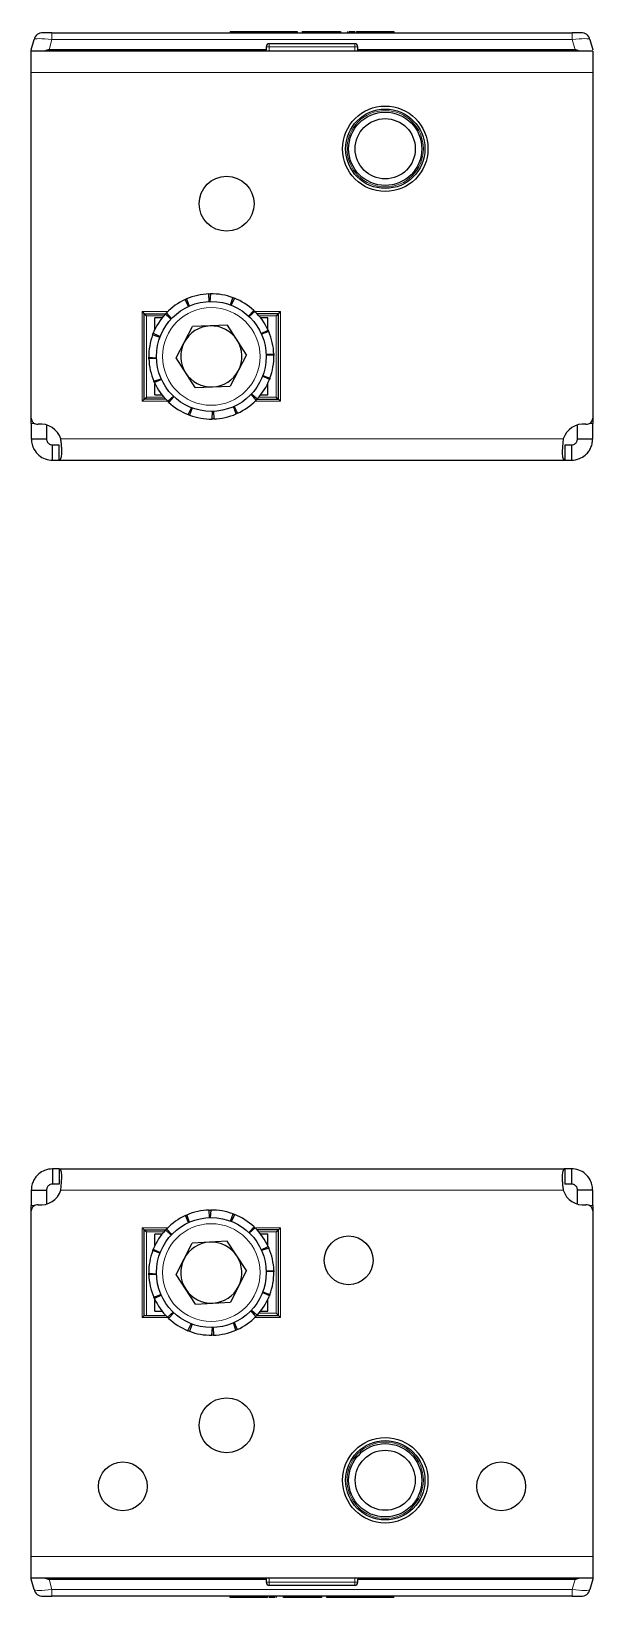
# Model space of a CAD drawing. Header units: millimetres. Extents: x -438 to 3468, y -370 to 660.
# Drawn here: x 704.6 to 796.6, y -369.5 to -113.1 of the extents above; entities that cross this region are included whole.
import ezdxf

# ---------------------------------------------------------------- set-up
doc = ezdxf.new("R2010")
doc.units = ezdxf.units.MM

msp = doc.modelspace()

# ---------------------------------------------------------------- linework, layer by layer
at = {"color": 7, "linetype": 'Continuous', "lineweight": 25}
for p, q in [((704.58, -116.1), (705.03, -114.41)), ((707.93, -113.3), (706.48, -113.3)), ((707.93, -113.3), (793.23, -113.3)), ((737.15, -113.1), (737.15, -113.3)), ((742.81, -113.1), (742.87, -113.1)), ((742.87, -113.1), (742.87, -113.3)), ((742.87, -113.1), (744, -113.1)), ((757.58, -115.1), (743.58, -115.1)), ((744, -113.1), (744, -113.3)), ((744, -113.1), (746.66, -113.1)), ((746.66, -113.1), (746.66, -113.3)), ((746.66, -113.1), (748.15, -113.1)), ((748.15, -113.1), (748.15, -113.3)), ((748.96, -113.07), (748.96, -113.3)), ((752.43, -113.1), (755.26, -113.1)), ((755.26, -113.1), (755.26, -113.3)), ((756.4, -113.1), (756.4, -113.3)), ((756.66, -113.1), (756.66, -113.3)), ((757.89, -113.1), (757.89, -113.3)), ((758.33, -113.1), (763.57, -113.1)), ((764.01, -113.1), (764.01, -113.3)), ((794.68, -113.3), (793.23, -113.3)), ((796.13, -114.41), (796.58, -116.1)), ((704.58, -116.3), (704.58, -116.1)), ((796.58, -116.3), (704.58, -116.3)), ((704.58, -119.8), (704.58, -116.3)), ((743.08, -116.1), (707.48, -116.1)), ((743.08, -115.6), (743.08, -116.1)), ((743.08, -116.3), (743.08, -116.1)), ((758.08, -116.1), (758.08, -115.6)), ((793.68, -116.1), (758.08, -116.1)), ((758.08, -116.3), (758.08, -116.1)), ((796.58, -116.3), (796.58, -119.8)), ((704.58, -176.4), (704.58, -119.8)), ((796.58, -119.8), (796.58, -176.4)), ((733.73, -157.3), (733.68, -156.05)), ((733.93, -156.05), (733.86, -157.3)), ((722.73, -158.95), (723.08, -159.3)), ((730.32, -158.12), (729.79, -156.99)), ((730.02, -156.88), (730.43, -158.07)), ((737.2, -157.86), (737.63, -156.68)), ((737.87, -156.77), (737.32, -157.9)), ((740.19, -159.69), (741.04, -158.77)), ((741.22, -158.95), (740.28, -159.78)), ((745.08, -159.3), (745.43, -158.95)), ((723.08, -173.3), (723.08, -159.3)), ((723.08, -159.3), (726.59, -159.3)), ((723.08, -159.3), (723.43, -159.65)), ((724.83, -161.88), (724.83, -160)), ((725.99, -160), (724.83, -160)), ((727.47, -160.18), (726.56, -159.33)), ((726.73, -159.15), (727.56, -160.09)), ((727.08, -159.55), (727.08, -159.82)), ((728.31, -166.54), (730.98, -161.42)), ((736.75, -161.18), (730.98, -161.42)), ((739.85, -166.05), (736.75, -161.18)), ((745.08, -159.3), (741.57, -159.3)), ((743.33, -160), (742.16, -160)), ((743.33, -161.88), (743.33, -160)), ((744.73, -159.65), (745.08, -159.3)), ((745.08, -173.3), (745.08, -159.3)), ((725.64, -163.18), (724.46, -162.74)), ((724.55, -162.51), (725.68, -163.06)), ((742.25, -162.53), (743.39, -162.01)), ((743.49, -162.24), (742.31, -162.65)), ((723.83, -166.44), (725.08, -166.52)), ((725.09, -166.64), (723.84, -166.69)), ((731.41, -171.41), (728.31, -166.54)), ((739.85, -166.05), (737.17, -171.17)), ((743.07, -165.95), (744.32, -165.9)), ((744.33, -166.15), (743.08, -166.08)), ((724.67, -170.35), (725.85, -169.94)), ((725.9, -170.06), (724.77, -170.58)), ((724.83, -172.6), (724.83, -170.71)), ((731.41, -171.41), (737.17, -171.17)), ((743.6, -170.08), (742.48, -169.54)), ((742.52, -169.42), (743.69, -169.85)), ((743.33, -172.6), (743.33, -170.71)), ((722.73, -173.65), (723.08, -173.3)), ((723.08, -173.3), (723.43, -172.95)), ((726.59, -173.3), (723.08, -173.3)), ((724.83, -172.6), (725.99, -172.6)), ((726.93, -173.65), (727.87, -172.82)), ((727.96, -172.9), (727.12, -173.82)), ((741.43, -173.44), (740.6, -172.5)), ((740.68, -172.41), (741.6, -173.26)), ((741.08, -173.05), (741.08, -172.78)), ((741.57, -173.3), (745.08, -173.3)), ((742.16, -172.6), (743.33, -172.6)), ((744.73, -172.95), (745.08, -173.3)), ((745.08, -173.3), (745.43, -173.65)), ((704.58, -177.29), (704.58, -176.4)), ((730.29, -175.82), (730.84, -174.69)), ((730.96, -174.74), (730.52, -175.91)), ((734.22, -176.55), (734.3, -175.29)), ((734.43, -175.29), (734.47, -176.54)), ((738.14, -175.71), (737.73, -174.52)), ((737.84, -174.47), (738.36, -175.61)), ((796.58, -176.4), (796.58, -177.29)), ((704.58, -177.29), (704.58, -179.8)), ((707.08, -177.51), (707.08, -179.8)), ((794.08, -179.8), (794.08, -177.51)), ((796.58, -179.8), (796.58, -177.29)), ((704.58, -179.8), (707.08, -179.8)), ((708.08, -183.3), (708.08, -180.8)), ((708.08, -180.8), (709.17, -180.8)), ((709.17, -183.3), (709.17, -180.8)), ((791.99, -180.8), (791.99, -183.3)), ((791.99, -180.8), (793.08, -180.8)), ((793.08, -180.8), (793.08, -183.3)), ((794.08, -179.8), (796.58, -179.8)), ((708.08, -183.3), (709.17, -183.3)), ((709.17, -183.3), (791.99, -183.3)), ((791.99, -183.3), (793.08, -183.3)), ((708.08, -299.3), (708.08, -301.8)), ((709.17, -299.3), (708.08, -299.3)), ((709.17, -299.3), (709.17, -301.8)), ((709.17, -299.3), (791.99, -299.3)), ((791.99, -299.3), (791.99, -301.8)), ((793.08, -299.3), (791.99, -299.3)), ((793.08, -299.3), (793.08, -301.8)), ((709.17, -301.8), (708.08, -301.8)), ((793.08, -301.8), (791.99, -301.8)), ((704.58, -302.8), (707.08, -302.8)), ((704.58, -302.8), (704.58, -305.3)), ((707.08, -302.8), (707.08, -305.08)), ((796.58, -302.8), (794.08, -302.8)), ((794.08, -305.08), (794.08, -302.8)), ((796.58, -305.3), (796.58, -302.8)), ((704.58, -306.2), (704.58, -305.3)), ((704.58, -362.8), (704.58, -306.2)), ((730.35, -308.1), (729.84, -306.97)), ((730.06, -306.87), (730.47, -308.05)), ((733.77, -307.3), (733.73, -306.05)), ((733.98, -306.05), (733.9, -307.3)), ((737.24, -307.87), (737.68, -306.7)), ((737.91, -306.79), (737.35, -307.91)), ((796.58, -305.3), (796.58, -306.2)), ((796.58, -306.2), (796.58, -362.8)), ((722.73, -308.95), (723.08, -309.3)), ((723.08, -309.3), (726.59, -309.3)), ((723.08, -323.3), (723.08, -309.3)), ((723.08, -309.3), (723.43, -309.65)), ((724.83, -311.88), (724.83, -310)), ((725.99, -310), (724.83, -310)), ((727.5, -310.15), (726.59, -309.3)), ((726.76, -309.12), (727.59, -310.06)), ((727.08, -309.55), (727.08, -309.76)), ((727.65, -310), (727.33, -310)), ((740.22, -309.72), (741.08, -308.81)), ((741.26, -308.98), (740.31, -309.81)), ((745.08, -309.3), (741.57, -309.3)), ((743.33, -310), (742.16, -310)), ((743.33, -311.88), (743.33, -310)), ((744.73, -309.65), (745.08, -309.3)), ((745.08, -309.3), (745.43, -308.95)), ((745.08, -323.3), (745.08, -309.3)), ((725.65, -313.14), (724.48, -312.7)), ((724.57, -312.47), (725.7, -313.02)), ((728.31, -316.61), (730.92, -311.46)), ((736.69, -311.15), (730.92, -311.46)), ((739.84, -315.98), (736.69, -311.15)), ((742.27, -312.57), (743.41, -312.05)), ((743.51, -312.28), (742.32, -312.69)), ((723.83, -316.4), (725.08, -316.48)), ((725.08, -316.6), (723.83, -316.65)), ((731.47, -321.45), (728.31, -316.61)), ((739.84, -315.98), (737.24, -321.13)), ((743.07, -315.99), (744.32, -315.95)), ((744.33, -316.2), (743.08, -316.12)), ((724.65, -320.31), (725.83, -319.91)), ((725.89, -320.02), (724.75, -320.54)), ((743.59, -320.13), (742.46, -319.57)), ((742.51, -319.46), (743.68, -319.89)), ((724.83, -322.6), (724.83, -320.71)), ((724.83, -322.6), (725.99, -322.6)), ((726.9, -323.61), (727.84, -322.79)), ((727.93, -322.87), (727.08, -323.79)), ((731.47, -321.45), (737.24, -321.13)), ((740.51, -322.6), (740.82, -322.6)), ((741.4, -323.47), (740.57, -322.53)), ((740.66, -322.44), (741.57, -323.29)), ((741.08, -323.05), (741.08, -322.84)), ((742.16, -322.6), (743.33, -322.6)), ((743.33, -322.6), (743.33, -320.71)), ((744.73, -322.95), (745.08, -323.3)), ((722.73, -323.65), (723.08, -323.3)), ((723.08, -323.3), (726.59, -323.3)), ((730.25, -325.8), (730.8, -324.68)), ((730.92, -324.72), (730.48, -325.89)), ((734.18, -326.55), (734.26, -325.29)), ((734.38, -325.29), (734.43, -326.54)), ((738.09, -325.73), (737.69, -324.54)), ((737.8, -324.49), (738.32, -325.63)), ((741.57, -323.3), (745.08, -323.3)), ((745.08, -323.3), (745.43, -323.65)), ((704.58, -366.3), (704.58, -362.8)), ((796.58, -362.8), (796.58, -366.3)), ((704.58, -366.5), (704.58, -366.3)), ((704.58, -366.3), (796.58, -366.3)), ((705.03, -368.18), (704.58, -366.5)), ((707.48, -366.5), (743.08, -366.5)), ((743.08, -366.3), (743.08, -366.5)), ((743.08, -366.5), (743.08, -367)), ((758.08, -366.3), (758.08, -366.5)), ((758.08, -367), (758.08, -366.5)), ((758.08, -366.5), (793.68, -366.5)), ((796.58, -366.5), (796.13, -368.18)), ((796.58, -366.3), (796.58, -366.5)), ((743.58, -367.5), (757.58, -367.5)), ((706.48, -369.3), (707.93, -369.3)), ((793.23, -369.3), (707.93, -369.3)), ((737.15, -369.5), (737.15, -369.3)), ((742.83, -369.5), (737.59, -369.5)), ((743.26, -369.5), (743.26, -369.3)), ((744.5, -369.5), (744.5, -369.3)), ((744.75, -369.5), (744.75, -369.3)), ((745.9, -369.5), (745.9, -369.3)), ((748.72, -369.5), (745.9, -369.5)), ((752.19, -369.52), (752.19, -369.3)), ((753, -369.5), (753, -369.3)), ((754.49, -369.5), (753, -369.5)), ((754.49, -369.5), (754.49, -369.3)), ((757.16, -369.5), (754.49, -369.5)), ((757.16, -369.5), (757.16, -369.3)), ((758.29, -369.5), (757.16, -369.5)), ((758.29, -369.5), (758.29, -369.3)), ((758.35, -369.5), (758.29, -369.5)), ((764.01, -369.5), (764.01, -369.3)), ((793.23, -369.3), (794.68, -369.3))]:
    msp.add_line(p, q, dxfattribs=at)
at = {"color": 8, "linetype": 'Continuous', "lineweight": 18}
for p, q in [((707.93, -114.41), (707.48, -116.1)), ((707.93, -113.3), (707.93, -114.41)), ((793.23, -114.41), (707.93, -114.41)), ((739.26, -113.1), (739.26, -113.3)), ((743.58, -115.6), (743.58, -115.1)), ((750.07, -113.1), (750.07, -113.3)), ((752.43, -113.1), (752.43, -113.3)), ((757.58, -115.6), (757.58, -115.1)), ((758.33, -113.1), (758.33, -113.3)), ((763.57, -113.1), (763.57, -113.3)), ((793.23, -114.41), (793.23, -113.3)), ((793.68, -116.1), (793.23, -114.41)), ((743.58, -115.6), (743.08, -115.6)), ((743.58, -115.6), (743.58, -116.3)), ((757.58, -115.6), (743.58, -115.6)), ((757.58, -115.6), (758.08, -115.6)), ((757.58, -116.3), (757.58, -115.6)), ((796.58, -119.8), (704.58, -119.8)), ((722.73, -173.65), (722.73, -158.95)), ((722.73, -158.95), (726.93, -158.95)), ((740.88, -158.95), (741.22, -158.95)), ((741.22, -158.95), (745.43, -158.95)), ((745.43, -158.95), (745.43, -173.65)), ((726.28, -159.65), (723.43, -159.65)), ((723.43, -159.65), (723.43, -172.95)), ((744.73, -159.65), (741.88, -159.65)), ((744.73, -172.95), (744.73, -159.65)), ((726.93, -173.65), (722.73, -173.65)), ((723.43, -172.95), (726.28, -172.95)), ((727.27, -173.65), (726.93, -173.65)), ((745.43, -173.65), (741.22, -173.65)), ((741.88, -172.95), (744.73, -172.95)), ((705.14, -177.29), (704.58, -177.29)), ((796.58, -177.29), (796.02, -177.29)), ((791.75, -179.8), (709.41, -179.8)), ((709.41, -302.8), (791.75, -302.8)), ((704.58, -305.3), (705.14, -305.3)), ((796.02, -305.3), (796.58, -305.3)), ((722.73, -308.95), (726.93, -308.95)), ((722.73, -323.65), (722.73, -308.95)), ((726.28, -309.65), (723.43, -309.65)), ((723.43, -309.65), (723.43, -323.3)), ((740.94, -308.95), (745.43, -308.95)), ((744.73, -309.65), (741.88, -309.65)), ((744.73, -322.95), (744.73, -309.65)), ((745.43, -308.95), (745.43, -323.65)), ((741.88, -322.95), (744.73, -322.95)), ((727.21, -323.65), (722.73, -323.65)), ((745.43, -323.65), (741.22, -323.65)), ((704.58, -362.8), (796.58, -362.8)), ((707.48, -366.5), (707.93, -368.18)), ((743.58, -366.3), (743.58, -367)), ((757.58, -367), (757.58, -366.3)), ((793.23, -368.18), (793.68, -366.5)), ((707.93, -368.18), (793.23, -368.18)), ((707.93, -368.18), (707.93, -369.3)), ((743.58, -367), (743.08, -367)), ((743.58, -367), (743.58, -367.5)), ((743.58, -367), (757.58, -367)), ((757.58, -367), (758.08, -367)), ((757.58, -367), (757.58, -367.5)), ((793.23, -369.3), (793.23, -368.18)), ((737.59, -369.5), (737.59, -369.3)), ((742.83, -369.5), (742.83, -369.3)), ((748.72, -369.5), (748.72, -369.3)), ((751.09, -369.5), (751.09, -369.3)), ((761.9, -369.5), (761.9, -369.3))]:
    msp.add_line(p, q, dxfattribs=at)
at = {"color": 7, "linetype": 'Continuous', "lineweight": 25}
for centre, radius in [((762.58, -132.3), 7), ((762.58, -132.3), 6.5), ((762.58, -132.3), 6), ((762.58, -132.3), 4.93), ((736.58, -141.3), 4.5), ((734.08, -166.3), 9), ((734.08, -316.3), 9), ((756.58, -314.3), 4), ((736.58, -341.3), 4.5), ((762.58, -350.3), 7), ((762.58, -350.3), 6.5), ((762.58, -350.3), 6), ((762.58, -350.3), 4.92), ((719.58, -351.3), 4), ((781.58, -351.3), 4)]:
    msp.add_circle(centre, radius, dxfattribs=at)
at = {"color": 8, "linetype": 'Continuous', "lineweight": 18}
for centre, radius in [((762.58, -132.3), 6.25), ((734.08, -166.3), 8), ((734.08, -316.3), 8), ((762.58, -350.3), 6.25)]:
    msp.add_circle(centre, radius, dxfattribs=at)
at = {"color": 7, "linetype": 'Continuous', "lineweight": 25}
for centre, radius, start, end in [((706.48, -114.8), 1.5, 90, 165), ((743.58, -115.6), 0.5, 90, 180), ((757.58, -115.6), 0.5, 0, 90), ((794.68, -114.8), 1.5, 15, 90), ((734.08, -166.3), 10.25, 92.2104, 113.3145), ((734.08, -166.3), 10.25, 69.7104, 90.8145), ((734.08, -166.3), 10.25, 114.7104, 135.8145), ((734.08, -166.3), 10.25, 47.2104, 68.3145), ((734.08, -166.3), 10.25, 24.7104, 45.8145), ((734.08, -166.3), 10.25, 137.2104, 158.3145), ((734.08, -166.3), 5, 92.4334, 152.4334), ((734.08, -166.3), 5, 32.4334, 92.4334), ((734.08, -166.3), 10.25, 159.7104, 180.8145), ((734.08, -166.3), 5, 152.4334, 212.4334), ((734.08, -166.3), 5, 332.4334, 32.4334), ((734.08, -166.3), 10.25, 2.2104, 23.3145), ((734.08, -166.3), 10.25, 182.2104, 203.3145), ((734.08, -166.3), 10.25, 339.7104, 0.8145), ((734.08, -166.3), 5, 212.4334, 272.4334), ((734.08, -166.3), 5, 272.4334, 332.4334), ((734.08, -166.3), 10.25, 204.7104, 225.8145), ((734.08, -166.3), 10.25, 317.2104, 338.3145), ((734.08, -166.3), 10.25, 227.2104, 248.3145), ((734.08, -166.3), 10.25, 294.7104, 315.8145), ((705.58, -176.4), 1, 180, 276.3794), ((734.08, -166.3), 10.25, 249.7104, 270.8145), ((734.08, -166.3), 10.25, 272.2104, 293.3145), ((795.58, -176.4), 1, 263.6206, 0), ((706.08, -180.87), 3.5, 17.8253, 96.3794), ((795.08, -180.87), 3.5, 83.6206, 162.1747), ((706.08, -301.73), 3.5, 263.6206, 342.1747), ((795.08, -301.73), 3.5, 197.8253, 276.3794), ((705.58, -306.2), 1, 83.6206, 180), ((734.08, -316.3), 10.25, 114.4505, 135.5546), ((734.08, -316.3), 10.25, 91.9505, 113.0546), ((734.08, -316.3), 10.25, 69.4505, 90.5546), ((734.08, -316.3), 10.25, 46.9505, 68.0546), ((795.58, -306.2), 1, 360, 96.3794), ((734.08, -316.3), 10.25, 136.9505, 158.0546), ((734.08, -316.3), 10.25, 24.4505, 45.5546), ((734.08, -316.3), 10.25, 159.4505, 180.5546), ((734.08, -316.3), 5, 93.1455, 153.1455), ((734.08, -316.3), 5, 33.1455, 93.1455), ((734.08, -316.3), 10.25, 1.9505, 23.0546), ((734.08, -316.3), 5, 153.1455, 213.1455), ((734.08, -316.3), 5, 333.1455, 33.1455), ((734.08, -316.3), 10.25, 181.9505, 203.0546), ((734.08, -316.3), 10.25, 339.4505, 0.5546), ((734.08, -316.3), 10.25, 204.4505, 225.5546), ((734.08, -316.3), 5, 213.1455, 273.1455), ((734.08, -316.3), 5, 273.1455, 333.1455), ((734.08, -316.3), 10.25, 316.9505, 338.0546), ((734.08, -316.3), 10.25, 226.9505, 248.0546), ((734.08, -316.3), 10.25, 294.4505, 315.5546), ((734.08, -316.3), 10.25, 249.4505, 270.5546), ((734.08, -316.3), 10.25, 271.9505, 293.0546), ((706.48, -367.8), 1.5, 195, 270), ((743.58, -367), 0.5, 180, 270), ((757.58, -367), 0.5, 270, 0), ((794.68, -367.8), 1.5, 270, 345)]:
    msp.add_arc(centre, radius, start, end, dxfattribs=at)
at = {"color": 8, "linetype": 'Continuous', "lineweight": 18}
for centre, major_axis, start_param, end_param in [((708.03, -114.8), (3, -0.38), 1.621093, 3.124852), ((793.12, -114.8), (3, 0.38), 0.016741, 1.520499), ((708.03, -367.8), (3, 0.38), 3.158333, 4.662092), ((793.12, -367.8), (3, -0.38), 4.762686, 6.266445)]:
    msp.add_ellipse(centre, major_axis=major_axis, ratio=0.123038, start_param=start_param, end_param=end_param, dxfattribs=at)
at = {"color": 7, "linetype": 'Continuous', "lineweight": 25}
for centre, major_axis, start_param, end_param in [((704.58, -127.69), (3.1, 11.57), 0.067037, 0.253072), ((796.58, -127.69), (-3.1, 11.57), 6.030113, 6.216148), ((704.58, -354.91), (3.1, -11.57), 6.030113, 6.216148), ((796.58, -354.91), (-3.1, -11.57), 0.067037, 0.253072)]:
    msp.add_ellipse(centre, major_axis=major_axis, ratio=0.250563, start_param=start_param, end_param=end_param, dxfattribs=at)
for points, knots in [([(737.15, -113.1), (737.52, -113.1), (738.21, -113.1), (738.93, -113.1), (739.26, -113.1)], [0, 0, 0, 0, 0.5368, 1, 1, 1, 1]), ([(739.26, -113.1), (739.76, -113.1), (740.7, -113.1), (741.89, -113.1), (742.62, -113.1), (742.8, -113.1), (742.81, -113.1)], [0, 0, 0, 0, 0.381983, 0.713352, 0.984017, 1, 1, 1, 1]), ([(748.98, -113.1), (748.98, -113.1), (748.95, -113.1), (749.11, -113.1), (749.47, -113.1), (749.86, -113.1), (750.07, -113.1)], [0, 0, 0, 0, 0.061615, 0.333035, 0.637399, 1, 1, 1, 1]), ([(750.07, -113.1), (750.23, -113.1), (750.59, -113.1), (751.39, -113.1), (752.02, -113.1), (752.43, -113.1)], [0, 0, 0, 0, 0.2167419, 0.4896426, 1, 1, 1, 1]), ([(756.66, -113.1), (756.71, -113.1), (756.82, -113.1), (757.12, -113.1), (757.4, -113.1), (757.61, -113.1), (757.67, -113.1)], [0, 0, 0, 0, 0.255277, 0.538303, 0.854078, 1, 1, 1, 1]), ([(756.83, -113.1), (756.95, -113.1), (757.19, -113.1), (757.49, -113.1), (757.67, -113.1), (757.67, -113.1)], [0, 0, 0, 0, 0.466249, 0.997338, 1, 1, 1, 1]), ([(757.89, -113.1), (757.9, -113.1), (757.92, -113.1), (758.03, -113.1), (758.17, -113.1), (758.28, -113.1), (758.33, -113.1)], [0, 0, 0, 0, 0.285248, 0.560563, 0.777151, 1, 1, 1, 1]), ([(763.57, -113.1), (763.64, -113.1), (763.76, -113.1), (763.9, -113.1), (763.99, -113.1), (764, -113.1), (764.01, -113.1)], [0, 0, 0, 0, 0.281303, 0.555629, 0.773878, 1, 1, 1, 1]), ([(733.68, -156.05), (733.72, -156.05), (733.79, -156.05), (733.87, -156.05), (733.91, -156.05), (733.93, -156.05)], [0, 0, 0, 0, 0.499981, 0.749988, 1, 1, 1, 1]), ([(729.79, -156.99), (729.83, -156.97), (729.89, -156.94), (729.96, -156.91), (730, -156.89), (730.02, -156.88)], [0, 0, 0, 0, 0.4999808, 0.7499881, 1, 1, 1, 1]), ([(737.63, -156.68), (737.67, -156.7), (737.73, -156.72), (737.81, -156.75), (737.85, -156.76), (737.87, -156.77)], [0, 0, 0, 0, 0.499981, 0.749988, 1, 1, 1, 1]), ([(741.04, -158.77), (741.07, -158.8), (741.12, -158.85), (741.18, -158.9), (741.21, -158.93), (741.22, -158.95)], [0, 0, 0, 0, 0.4999808, 0.7499881, 1, 1, 1, 1]), ([(726.56, -159.33), (726.58, -159.3), (726.63, -159.26), (726.68, -159.2), (726.71, -159.17), (726.73, -159.15)], [0, 0, 0, 0, 0.499981, 0.749988, 1, 1, 1, 1]), ([(724.46, -162.74), (724.48, -162.7), (724.5, -162.64), (724.53, -162.57), (724.55, -162.53), (724.55, -162.51)], [0, 0, 0, 0, 0.499981, 0.749988, 1, 1, 1, 1]), ([(743.39, -162.01), (743.41, -162.05), (743.43, -162.11), (743.47, -162.18), (743.48, -162.22), (743.49, -162.24)], [0, 0, 0, 0, 0.499981, 0.749988, 1, 1, 1, 1]), ([(723.84, -166.69), (723.83, -166.65), (723.83, -166.59), (723.83, -166.5), (723.83, -166.46), (723.83, -166.44)], [0, 0, 0, 0, 0.499981, 0.749988, 1, 1, 1, 1]), ([(744.32, -165.9), (744.32, -165.94), (744.32, -166.01), (744.33, -166.09), (744.33, -166.13), (744.33, -166.15)], [0, 0, 0, 0, 0.499981, 0.749988, 1, 1, 1, 1]), ([(724.77, -170.58), (724.75, -170.54), (724.72, -170.49), (724.69, -170.41), (724.67, -170.37), (724.67, -170.35)], [0, 0, 0, 0, 0.499981, 0.749988, 1, 1, 1, 1]), ([(743.69, -169.85), (743.68, -169.89), (743.66, -169.95), (743.63, -170.03), (743.61, -170.06), (743.6, -170.08)], [0, 0, 0, 0, 0.4999808, 0.7499881, 1, 1, 1, 1]), ([(727.12, -173.82), (727.09, -173.79), (727.04, -173.75), (726.98, -173.69), (726.95, -173.66), (726.93, -173.65)], [0, 0, 0, 0, 0.499981, 0.749988, 1, 1, 1, 1]), ([(741.6, -173.26), (741.57, -173.29), (741.53, -173.34), (741.47, -173.4), (741.44, -173.43), (741.43, -173.44)], [0, 0, 0, 0, 0.499981, 0.749988, 1, 1, 1, 1]), ([(730.52, -175.91), (730.49, -175.9), (730.43, -175.87), (730.35, -175.84), (730.31, -175.83), (730.29, -175.82)], [0, 0, 0, 0, 0.499981, 0.749988, 1, 1, 1, 1]), ([(734.47, -176.54), (734.43, -176.54), (734.37, -176.54), (734.29, -176.54), (734.24, -176.55), (734.22, -176.55)], [0, 0, 0, 0, 0.499981, 0.749988, 1, 1, 1, 1]), ([(738.36, -175.61), (738.33, -175.63), (738.27, -175.65), (738.19, -175.68), (738.15, -175.7), (738.14, -175.71)], [0, 0, 0, 0, 0.499981, 0.749988, 1, 1, 1, 1]), ([(704.58, -179.8), (704.6, -180.11), (704.65, -180.7), (705.05, -181.65), (705.76, -182.52), (706.86, -183.17), (707.66, -183.25), (708.08, -183.3)], [0, 0, 0, 0, 0.17084, 0.319217, 0.548103, 0.767822, 1, 1, 1, 1]), ([(707.08, -179.8), (707.09, -179.89), (707.1, -180.05), (707.19, -180.28), (707.31, -180.44), (707.44, -180.57), (707.58, -180.67), (707.8, -180.77), (707.96, -180.79), (708.08, -180.8)], [0, 0, 0, 0, 0.154359, 0.287283, 0.400435, 0.496544, 0.604314, 0.723151, 1, 1, 1, 1]), ([(709.17, -183.3), (709.22, -183.28), (709.32, -183.25), (709.46, -182.96), (709.57, -182.5), (709.58, -181.87), (709.56, -181.26), (709.51, -180.55), (709.44, -180.05), (709.41, -179.8)], [0, 0, 0, 0, 0.144067, 0.271276, 0.474907, 0.597997, 0.726338, 0.860245, 1, 1, 1, 1]), ([(791.75, -179.8), (791.72, -180.09), (791.66, -180.64), (791.59, -181.55), (791.57, -182.43), (791.71, -183.15), (791.89, -183.25), (791.99, -183.3)], [0, 0, 0, 0, 0.16069, 0.3013121, 0.5219513, 0.7535732, 1, 1, 1, 1]), ([(793.08, -180.8), (793.21, -180.78), (793.42, -180.76), (793.69, -180.6), (793.87, -180.43), (793.98, -180.24), (794.06, -180.03), (794.07, -179.88), (794.08, -179.8)], [0, 0, 0, 0, 0.296302, 0.497469, 0.615497, 0.73607, 0.863114, 1, 1, 1, 1]), ([(793.08, -183.3), (793.53, -183.25), (794.34, -183.16), (795.25, -182.59), (795.84, -181.99), (796.24, -181.36), (796.52, -180.61), (796.56, -180.07), (796.58, -179.8)], [0, 0, 0, 0, 0.254149, 0.448213, 0.574908, 0.708872, 0.850468, 1, 1, 1, 1]), ([(708.08, -299.3), (707.62, -299.35), (706.82, -299.44), (705.91, -300.01), (705.32, -300.61), (704.92, -301.24), (704.63, -301.98), (704.6, -302.52), (704.58, -302.8)], [0, 0, 0, 0, 0.254149, 0.448213, 0.574908, 0.708872, 0.850468, 1, 1, 1, 1]), ([(709.41, -302.8), (709.44, -302.5), (709.5, -301.95), (709.57, -301.05), (709.59, -300.17), (709.45, -299.44), (709.26, -299.35), (709.17, -299.3)], [0, 0, 0, 0, 0.16069, 0.301312, 0.521951, 0.753573, 1, 1, 1, 1]), ([(791.99, -299.3), (791.94, -299.31), (791.84, -299.35), (791.69, -299.63), (791.59, -300.09), (791.57, -300.72), (791.59, -301.33), (791.65, -302.04), (791.71, -302.54), (791.75, -302.8)], [0, 0, 0, 0, 0.144067, 0.271276, 0.474907, 0.597997, 0.726338, 0.860245, 1, 1, 1, 1]), ([(796.58, -302.8), (796.55, -302.48), (796.51, -301.89), (796.11, -300.94), (795.4, -300.08), (794.3, -299.42), (793.49, -299.34), (793.08, -299.3)], [0, 0, 0, 0, 0.17084, 0.319217, 0.548103, 0.767822, 1, 1, 1, 1]), ([(708.08, -301.8), (707.95, -301.81), (707.74, -301.83), (707.47, -301.99), (707.29, -302.17), (707.17, -302.35), (707.09, -302.57), (707.08, -302.72), (707.08, -302.8)], [0, 0, 0, 0, 0.296302, 0.497469, 0.615497, 0.73607, 0.863114, 1, 1, 1, 1]), ([(794.08, -302.8), (794.07, -302.71), (794.06, -302.54), (793.97, -302.32), (793.85, -302.15), (793.72, -302.02), (793.58, -301.93), (793.36, -301.82), (793.19, -301.81), (793.08, -301.8)], [0, 0, 0, 0, 0.154359, 0.287283, 0.400435, 0.496544, 0.604314, 0.723151, 1, 1, 1, 1]), ([(729.84, -306.97), (729.87, -306.95), (729.93, -306.92), (730.01, -306.89), (730.05, -306.87), (730.06, -306.87)], [0, 0, 0, 0, 0.499981, 0.749988, 1, 1, 1, 1]), ([(733.73, -306.05), (733.77, -306.05), (733.83, -306.05), (733.92, -306.05), (733.96, -306.05), (733.98, -306.05)], [0, 0, 0, 0, 0.499981, 0.749988, 1, 1, 1, 1]), ([(737.68, -306.7), (737.72, -306.71), (737.77, -306.74), (737.85, -306.77), (737.89, -306.78), (737.91, -306.79)], [0, 0, 0, 0, 0.499981, 0.749988, 1, 1, 1, 1]), ([(726.59, -309.3), (726.62, -309.27), (726.66, -309.22), (726.72, -309.16), (726.75, -309.13), (726.76, -309.12)], [0, 0, 0, 0, 0.499981, 0.749988, 1, 1, 1, 1]), ([(741.08, -308.81), (741.11, -308.83), (741.15, -308.88), (741.21, -308.94), (741.24, -308.96), (741.26, -308.98)], [0, 0, 0, 0, 0.499981, 0.749988, 1, 1, 1, 1]), ([(724.48, -312.7), (724.5, -312.66), (724.52, -312.6), (724.55, -312.52), (724.56, -312.49), (724.57, -312.47)], [0, 0, 0, 0, 0.499981, 0.749988, 1, 1, 1, 1]), ([(743.41, -312.05), (743.43, -312.09), (743.45, -312.15), (743.49, -312.23), (743.5, -312.26), (743.51, -312.28)], [0, 0, 0, 0, 0.499981, 0.749988, 1, 1, 1, 1]), ([(723.83, -316.65), (723.83, -316.6), (723.83, -316.54), (723.83, -316.46), (723.83, -316.42), (723.83, -316.4)], [0, 0, 0, 0, 0.499981, 0.749988, 1, 1, 1, 1]), ([(744.32, -315.95), (744.32, -315.99), (744.33, -316.05), (744.33, -316.14), (744.33, -316.18), (744.33, -316.2)], [0, 0, 0, 0, 0.499981, 0.749988, 1, 1, 1, 1]), ([(724.75, -320.54), (724.73, -320.5), (724.7, -320.44), (724.67, -320.37), (724.66, -320.33), (724.65, -320.31)], [0, 0, 0, 0, 0.499981, 0.749988, 1, 1, 1, 1]), ([(743.68, -319.89), (743.66, -319.93), (743.64, -319.99), (743.61, -320.07), (743.59, -320.11), (743.59, -320.13)], [0, 0, 0, 0, 0.499981, 0.749988, 1, 1, 1, 1]), ([(727.08, -323.79), (727.05, -323.76), (727.01, -323.72), (726.95, -323.66), (726.92, -323.63), (726.9, -323.61)], [0, 0, 0, 0, 0.499981, 0.749988, 1, 1, 1, 1]), ([(738.32, -325.63), (738.28, -325.64), (738.23, -325.67), (738.15, -325.7), (738.11, -325.72), (738.09, -325.73)], [0, 0, 0, 0, 0.499981, 0.749988, 1, 1, 1, 1]), ([(741.57, -323.29), (741.54, -323.32), (741.5, -323.37), (741.44, -323.43), (741.41, -323.46), (741.4, -323.47)], [0, 0, 0, 0, 0.499981, 0.749988, 1, 1, 1, 1]), ([(730.48, -325.89), (730.44, -325.88), (730.38, -325.86), (730.31, -325.83), (730.27, -325.81), (730.25, -325.8)], [0, 0, 0, 0, 0.4999808, 0.7499881, 1, 1, 1, 1]), ([(734.43, -326.54), (734.39, -326.54), (734.32, -326.54), (734.24, -326.55), (734.2, -326.55), (734.18, -326.55)], [0, 0, 0, 0, 0.499981, 0.749988, 1, 1, 1, 1]), ([(737.59, -369.5), (737.52, -369.5), (737.39, -369.5), (737.25, -369.5), (737.17, -369.5), (737.16, -369.5), (737.15, -369.5)], [0, 0, 0, 0, 0.281303, 0.555629, 0.773878, 1, 1, 1, 1]), ([(743.26, -369.5), (743.26, -369.5), (743.24, -369.5), (743.12, -369.5), (742.98, -369.5), (742.88, -369.5), (742.83, -369.5)], [0, 0, 0, 0, 0.285248, 0.560563, 0.777151, 1, 1, 1, 1]), ([(744.5, -369.5), (744.45, -369.5), (744.34, -369.5), (744.04, -369.5), (743.76, -369.5), (743.55, -369.5), (743.49, -369.5)], [0, 0, 0, 0, 0.255277, 0.538303, 0.854078, 1, 1, 1, 1]), ([(744.32, -369.5), (744.21, -369.5), (743.97, -369.5), (743.66, -369.5), (743.49, -369.5), (743.49, -369.5)], [0, 0, 0, 0, 0.466249, 0.997338, 1, 1, 1, 1]), ([(751.09, -369.5), (750.93, -369.5), (750.57, -369.5), (749.77, -369.5), (749.14, -369.5), (748.72, -369.5)], [0, 0, 0, 0, 0.216742, 0.489643, 1, 1, 1, 1]), ([(752.18, -369.5), (752.18, -369.5), (752.21, -369.5), (752.05, -369.5), (751.68, -369.5), (751.3, -369.5), (751.09, -369.5)], [0, 0, 0, 0, 0.061615, 0.333035, 0.637399, 1, 1, 1, 1]), ([(761.9, -369.5), (761.39, -369.5), (760.46, -369.5), (759.27, -369.5), (758.54, -369.5), (758.36, -369.5), (758.35, -369.5)], [0, 0, 0, 0, 0.381983, 0.713352, 0.984017, 1, 1, 1, 1]), ([(764.01, -369.5), (763.64, -369.5), (762.95, -369.5), (762.23, -369.5), (761.9, -369.5)], [0, 0, 0, 0, 0.5368, 1, 1, 1, 1])]:
    msp.add_open_spline(points, degree=3, knots=knots, dxfattribs=at)
at = {"color": 8, "linetype": 'Continuous', "lineweight": 18}
for points, knots in [([(726.73, -159.65), (726.77, -159.64), (726.83, -159.64), (726.91, -159.62), (726.97, -159.6), (727.02, -159.57), (727.05, -159.56), (727.07, -159.55), (727.08, -159.55), (727.08, -159.55)], [0, 0, 0, 0, 0.208592, 0.336235, 0.479855, 0.625864, 0.760785, 0.885235, 1, 1, 1, 1]), ([(741.08, -173.05), (741.08, -173.05), (741.08, -173.04), (741.1, -173.03), (741.14, -173.02), (741.19, -173), (741.25, -172.97), (741.33, -172.95), (741.39, -172.95), (741.43, -172.95)], [0, 0, 0, 0, 0.114765, 0.239215, 0.374136, 0.520145, 0.663765, 0.791408, 1, 1, 1, 1])]:
    msp.add_open_spline(points, degree=3, knots=knots, dxfattribs=at)

doc.saveas('drawing.dxf')
